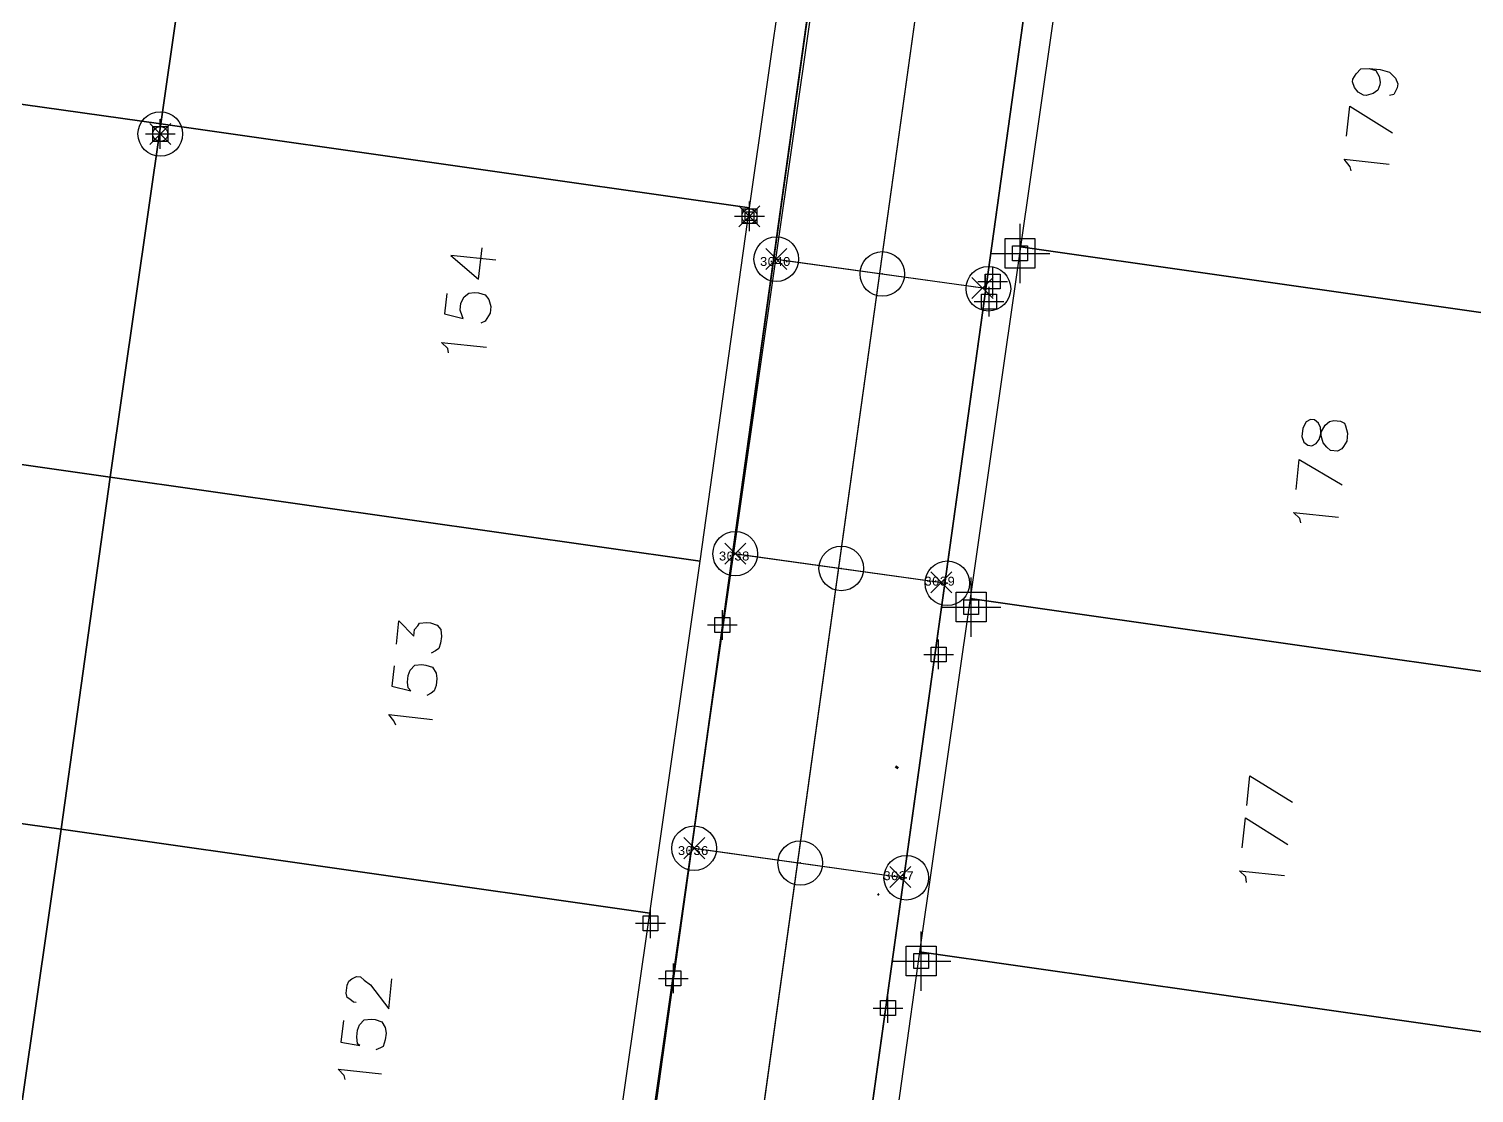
# Model space of a CAD drawing. Header units: metres. Extents: x 678 to 2349, y 417 to 1219.
# Drawn here: x 878.32 to 926.91, y 984.08 to 1019.87 of the extents above; entities that cross this region are included whole.
import ezdxf
from ezdxf.enums import TextEntityAlignment as Align

# ---------------------------------------------------------------- set-up
doc = ezdxf.new("R2010")
doc.units = ezdxf.units.M
doc.header["$PDMODE"] = 32
doc.header["$PDSIZE"] = 1.5
doc.linetypes.add('DASHED', pattern=[0.75, 0.5, -0.25])
for name, color, linetype in [('C-ANNO-MATC-TEXT', 150, 'Continuous'), ('drenaje sanitario', 189, 'Continuous'), ('linea 1', 1, 'Continuous'), ('LOTE 243', 1, 'Continuous'), ('puntos nov 7', 50, 'Continuous'), ('PUNTOS V', 4, 'Continuous'), ('V-NODE', 1, 'Continuous')]:
    doc.layers.add(name, color=color, linetype=linetype)
doc.layers.add('PDF2_area escolar', color=7, linetype='Continuous', true_color=0x989898)
doc.layers.add('PDF_Geometry', color=7, linetype='Continuous', true_color=0x797979)
doc.styles.add('MONOTXT4', font='monotxt4.shx')

# ---------------------------------------------------------------- blocks, each defined once
blk = doc.blocks.new('*U270')
at = {"color": 0, "linetype": 'ByBlock', "lineweight": -2, "transparency": 16777216}
for p, q in [((0, -1), (0, 1)), ((-1, 0), (1, 0))]:
    blk.add_line(p, q, dxfattribs=at)
blk.add_circle((0, 0), 0.5, dxfattribs=at)
blk = doc.blocks.new('*U276', base_point=(902.546, 1013.571, 999.158))
at = {"layer": 'V-NODE', "color": 50, "lineweight": -2, "xscale": 0.5, "yscale": 0.5, "zscale": 0.5}
blk.add_blockref('*U270', (902.546, 1013.571, 999.158), dxfattribs=at)
blk = doc.blocks.new('*U2456')
at = {"color": 0, "linetype": 'ByBlock', "lineweight": -2, "transparency": 16777216}
for p, q in [((0, -1), (0, 1)), ((-1, 0), (1, 0))]:
    blk.add_line(p, q, dxfattribs=at)
blk.add_lwpolyline([(-0.5, -0.5), (-0.5, 0.5), (0.5, 0.5), (0.5, -0.5)], close=True, dxfattribs=at)
blk = doc.blocks.new('*U2486', base_point=(908.318, 988.523, 1000.231))
at = {"layer": 'V-NODE', "color": 10, "lineweight": -2}
blk.add_blockref('*U2456', (908.318, 988.523, 1000.231), dxfattribs=at)
blk = doc.blocks.new('*U2489', base_point=(908.319, 988.523, 1000.233))
at = {"layer": 'V-NODE', "color": 10, "lineweight": -2}
blk.add_blockref('*U2456', (908.319, 988.523, 1000.233), dxfattribs=at)
blk = doc.blocks.new('*U2492', base_point=(909.999, 1000.426, 999.633))
at = {"layer": 'V-NODE', "color": 10, "lineweight": -2}
blk.add_blockref('*U2456', (909.999, 1000.426, 999.633), dxfattribs=at)
blk = doc.blocks.new('*U2495', base_point=(911.641, 1012.32, 999.228))
at = {"layer": 'V-NODE', "color": 10, "lineweight": -2}
blk.add_blockref('*U2456', (911.641, 1012.32, 999.228), dxfattribs=at)
blk = doc.blocks.new('*U2558')
at = {"color": 0, "linetype": 'ByBlock', "lineweight": -2, "transparency": 16777216}
for p, q in [((0, -1), (0, 1)), ((-1, 0), (1, 0))]:
    blk.add_line(p, q, dxfattribs=at)
blk.add_lwpolyline([(-0.5, -0.5), (-0.5, 0.5), (0.5, 0.5), (0.5, -0.5)], close=True, dxfattribs=at)
blk = doc.blocks.new('*U2804', base_point=(908.318, 988.523, 1000.231))
at = {"layer": 'V-NODE', "color": 130, "lineweight": -2, "xscale": 0.5, "yscale": 0.5, "zscale": 0.5}
blk.add_blockref('*U2558', (908.318, 988.523, 1000.231), dxfattribs=at)
blk = doc.blocks.new('*U2807', base_point=(899.217, 989.794, 1000.054))
at = {"layer": 'V-NODE', "color": 130, "lineweight": -2, "xscale": 0.5, "yscale": 0.5, "zscale": 0.5}
blk.add_blockref('*U2558', (899.217, 989.794, 1000.054), dxfattribs=at)
blk = doc.blocks.new('*U2810', base_point=(908.319, 988.523, 1000.233))
at = {"layer": 'V-NODE', "color": 130, "lineweight": -2, "xscale": 0.5, "yscale": 0.5, "zscale": 0.5}
blk.add_blockref('*U2558', (908.319, 988.523, 1000.233), dxfattribs=at)
blk = doc.blocks.new('*U2813', base_point=(909.999, 1000.426, 999.633))
at = {"layer": 'V-NODE', "color": 130, "lineweight": -2, "xscale": 0.5, "yscale": 0.5, "zscale": 0.5}
blk.add_blockref('*U2558', (909.999, 1000.426, 999.633), dxfattribs=at)
blk = doc.blocks.new('*U2816', base_point=(911.641, 1012.32, 999.228))
at = {"layer": 'V-NODE', "color": 130, "lineweight": -2, "xscale": 0.5, "yscale": 0.5, "zscale": 0.5}
blk.add_blockref('*U2558', (911.641, 1012.32, 999.228), dxfattribs=at)
blk = doc.blocks.new('*U273', base_point=(882.736, 1016.336, 999.038))
at = {"layer": 'V-NODE', "color": 50, "lineweight": -2, "xscale": 0.5, "yscale": 0.5, "zscale": 0.5}
blk.add_blockref('*U270', (882.736, 1016.336, 999.038), dxfattribs=at)
blk = doc.blocks.new('base')
at = {"layer": 'PDF_Geometry', "lineweight": 25, "extrusion": (-0.000787417, 0.063364, 0.99799), "elevation": 0.026}
for points in [[(-314.355, -197.288), (-299.601, -195.681), (-292.744, -194.188), (-282.663, -192.111), (-274.476, -190.361), (-258.037, -185.154), (-248.029, -180.61), (-240.539, -177.71), (-228.643, -174.042), (-222.733, -172.714), (-217.384, -171.04), (-209.935, -169.248), (-202.16, -164.759), (-196.196, -160.284), (-195.073, -159.817), (-178.095, -157.457), (-154.298, -156.614), (-136.667, -154.611), (-124.436, -153.164), (-118.066, -151.474), (-100.79, -146.646), (-80.955, -140.967), (-73.385, -139.328), (-61.694, -135.822), (-40.504, -131.604), (-37.727, -130.872), (-17.661, -129.441), (1.311, -127.461), (21.092, -124.929), (41.006, -122.83), (47.376, -123.458), (63.592, -123.186), (81.402, -124.312), (85.639, -96.072), (88.705, -66.393), (92.811, -40.781), (97.16, -22.386), (100.596, -1.562), (102.483, 8.32), (109.691, 37.361), (117.528, 76.62), (126.217, 115.638), (131.513, 149.592), (134.682, 173.973), (136.916, 195.591), (139.956, 229.678), (141.558, 250.676), (142.614, 271.37), (143.252, 283.21), (147.066, 312.938), (152.58, 355.631), (153.554, 396.042), (150.869, 418.02), (151.777, 438.639), (150.959, 458.028), (151.777, 438.639), (150.869, 418.02), (153.554, 396.042), (152.58, 355.631), (147.066, 312.938), (143.252, 283.21), (142.614, 271.37), (141.558, 250.676), (139.956, 229.678), (136.916, 195.591), (134.682, 173.973), (131.513, 149.592), (126.217, 115.638), (117.528, 76.62), (109.691, 37.361), (102.483, 8.32), (100.596, -1.562), (97.16, -22.386), (92.811, -40.781), (88.705, -66.393), (85.639, -96.072), (81.402, -124.312), (63.592, -123.186), (47.376, -123.458), (41.006, -122.83), (21.092, -124.929), (1.311, -127.461), (-17.661, -129.441), (-37.727, -130.872), (-40.504, -131.604), (-61.694, -135.822), (-73.385, -139.328), (-80.955, -140.967), (-100.79, -146.646), (-118.066, -151.474), (-124.436, -153.164), (-136.667, -154.611), (-154.298, -156.614), (-178.095, -157.457), (-195.073, -159.817), (-196.196, -160.284), (-202.16, -164.759), (-209.935, -169.248), (-217.384, -171.04), (-222.733, -172.714), (-228.643, -174.042), (-240.539, -177.71), (-248.029, -180.61), (-258.037, -185.154), (-274.476, -190.361), (-282.663, -192.111), (-292.744, -194.188), (-299.601, -195.681), (-314.355, -197.288), (-312.178, -178.446), (-309.146, -157.898), (-306.876, -132.899), (-305.823, -118.002), (-298.643, -78.802), (-291.055, -45.077), (-282.252, -15.116), (-275.645, 10.473), (-270.319, 33.898), (-263.825, 63.164), (-258.15, 86.408), (-284.424, 123.888)], [(-11.71, 51.199), (-13.594, 49.803), (-24.492, -20.249), (-23.096, -22.133), (15.367, -28.112), (17.206, -26.71), (28.103, 43.341), (26.707, 45.225)], [(-40.666, -1.7), (-40.889, -1.627), (-41.004, -1.427), (-41.028, -1.239), (-41.017, -1.147), (-40.949, -0.97), (-40.796, -0.85), (-40.556, -0.786), (-40.465, -0.797), (-40.293, -0.91), (-40.172, -1.064), (-40.103, -1.258), (-40.114, -1.349), (-40.227, -1.521), (-40.386, -1.687), (-40.666, -1.7), (-41.032, -1.656), (-41.346, -1.572), (-41.553, -1.361), (-41.622, -1.167), (-41.606, -1.03), (-41.487, -0.813), (-41.344, -0.783)], [(-39.882, 0.571), (-40.004, -0.435), (-41.424, 0.478)], [(-40.019, 1.746), (-39.99, 1.604), (-39.789, 1.348), (-41.297, 1.529)], [(-11.228, 4.399), (-9.719, 4.217), (-10.642, 5.024), (-10.769, 3.972)], [(-9.565, 5.497), (-9.483, 6.182), (-10.111, 6.351), (-10.077, 6.254), (-10.007, 6.06), (-10.035, 5.832), (-10.154, 5.614), (-10.308, 5.493), (-10.496, 5.47), (-10.633, 5.486), (-10.856, 5.559), (-10.977, 5.713), (-11.041, 5.953), (-11.013, 6.181), (-10.9, 6.353), (-10.843, 6.439), (-10.695, 6.514)], [(-9.603, 7.495), (-9.573, 7.353), (-9.367, 7.142), (-10.875, 7.324)], [(-38.034, 12.451), (-38.155, 11.445), (-39.581, 12.313)], [(-38.176, 13.581), (-38.147, 13.438), (-37.94, 13.228), (-39.449, 13.41)], [(-7.728, 17.285), (-7.821, 16.508), (-8.315, 17.032), (-8.342, 16.803), (-8.45, 16.677), (-8.507, 16.591), (-8.741, 16.573), (-8.878, 16.589), (-9.101, 16.663), (-9.222, 16.816), (-9.24, 17.05), (-9.212, 17.279), (-9.145, 17.456), (-9.042, 17.536), (-8.894, 17.611)], [(-7.639, 18.017), (-7.557, 18.702), (-8.186, 18.871), (-8.105, 18.768), (-8.082, 18.58), (-8.109, 18.352), (-8.177, 18.174), (-8.336, 18.008), (-8.57, 17.99), (-8.707, 18.006), (-8.93, 18.079), (-9.045, 18.279), (-9.069, 18.467), (-9.042, 18.696), (-8.974, 18.873), (-8.871, 18.953), (-8.723, 19.028)], [(-7.677, 20.015), (-7.602, 19.867), (-7.441, 19.662), (-8.904, 19.838)], [(-36.242, 23.086), (-36.364, 22.08), (-37.784, 22.993)], [(-36.072, 24.503), (-36.193, 23.497), (-37.613, 24.41)], [(-36.208, 25.678), (-36.185, 25.49), (-35.978, 25.28), (-37.486, 25.461)], [(-6.228, 29.347), (-6.137, 29.336), (-6.011, 29.228), (-5.925, 29.171), (-5.895, 29.028), (-5.928, 28.754), (-5.991, 28.622), (-6.093, 28.542), (-6.241, 28.467), (-6.378, 28.484), (-6.505, 28.592), (-6.717, 28.756), (-7.314, 29.57), (-7.435, 28.565)], [(-5.785, 29.942), (-5.697, 30.674), (-6.332, 30.797), (-6.246, 30.74), (-6.228, 30.506), (-6.255, 30.277), (-6.323, 30.1), (-6.482, 29.934), (-6.716, 29.916), (-6.853, 29.932), (-7.076, 30.005), (-7.191, 30.205), (-7.215, 30.393), (-7.187, 30.621), (-7.114, 30.845), (-7.017, 30.879), (-6.869, 30.954)], [(-5.823, 31.941), (-5.794, 31.798), (-5.587, 31.588), (-7.05, 31.764)]]:
    blk.add_lwpolyline(points, dxfattribs=at)
for points in [[(-0.02, -0.337), (-1.863, -12.171), (17.891, -15.247), (19.74, -3.367)], [(-19.774, 2.739), (-21.618, -9.096), (-1.863, -12.171), (-0.02, -0.337)], [(-48.632, 7.236), (-50.481, -4.644), (-30.726, -7.72), (-28.877, 4.16)], [(1.829, 11.543), (-0.02, -0.337), (19.74, -3.367), (21.583, 8.468)], [(-17.972, 14.624), (-19.774, 2.739), (-0.02, -0.337), (1.829, 11.543)], [(-46.789, 19.07), (-48.632, 7.236), (-28.877, 4.16), (-27.034, 15.995)], [(3.626, 23.383), (1.829, 11.543), (21.583, 8.468), (23.432, 20.348)], [(-38.249, 10.668), (-38.318, 10.862), (-38.444, 10.97), (-38.581, 10.986), (-38.729, 10.912), (-38.837, 10.785), (-38.916, 10.517), (-39.035, 10.299), (-39.189, 10.179), (-39.331, 10.149), (-39.56, 10.177), (-39.691, 10.239), (-39.726, 10.336), (-39.79, 10.576), (-39.757, 10.85), (-39.643, 11.022), (-39.587, 11.108), (-39.439, 11.183), (-39.21, 11.155), (-39.084, 11.047), (-38.963, 10.893), (-38.899, 10.654), (-38.887, 10.374), (-38.812, 10.226), (-38.686, 10.118), (-38.549, 10.102), (-38.401, 10.176), (-38.282, 10.394)], [(-16.128, 26.459), (-17.972, 14.624), (1.829, 11.543), (3.626, 23.383)], [(-44.986, 30.956), (-46.789, 19.07), (-27.034, 15.995), (-25.186, 27.875)], [(5.475, 35.263), (3.626, 23.383), (23.432, 20.348), (25.275, 32.182)], [(-14.28, 38.339), (-16.128, 26.459), (3.626, 23.383), (5.475, 35.263)], [(-43.143, 42.79), (-44.986, 30.956), (-25.186, 27.875), (-23.388, 39.714)], [(-62.897, 45.866), (-64.746, 33.986), (-44.986, 30.956), (-43.143, 42.79)]]:
    blk.add_lwpolyline(points, close=True, dxfattribs=at)
at = {"layer": 'PDF_Geometry', "color": 30, "lineweight": 50, "true_color": 0xf26621, "extrusion": (-0.000787417, 0.063364, 0.99799), "elevation": 0.026}
for points in [[(-24.541, 21.676), (-24.455, 21.619)], [(-23.841, 25.95), (-23.801, 25.899)]]:
    blk.add_lwpolyline(points, dxfattribs=at)
at = {"layer": 'puntos nov 7'}
blk.add_blockref('*U273', (0, 0), dxfattribs=at)
blk = doc.blocks.new('*U3341')
at = {"color": 0, "linetype": 'ByBlock', "lineweight": -2, "transparency": 16777216}
for p, q in [((0, -1), (0, 1)), ((-1, 0), (1, 0))]:
    blk.add_line(p, q, dxfattribs=at)
blk.add_circle((0, 0), 0.5, dxfattribs=at)
blk = doc.blocks.new('*U3344', base_point=(882.736, 1016.336, 999.038))
at = {"layer": 'V-NODE', "color": 90, "lineweight": -2, "xscale": 0.5, "yscale": 0.5, "zscale": 0.5}
blk.add_blockref('*U3341', (882.736, 1016.336, 999.038), dxfattribs=at)
blk = doc.blocks.new('*U3815')
at = {"color": 0, "linetype": 'ByBlock', "lineweight": -2, "transparency": 16777216}
for p, q in [((-0.707, -0.707), (0.707, 0.707)), ((-0.707, 0.707), (0.707, -0.707))]:
    blk.add_line(p, q, dxfattribs=at)
blk = doc.blocks.new('*U3845', base_point=(900.69, 992.32, 999.216))
at = {"layer": 'V-NODE', "lineweight": -2, "xscale": 0.5, "yscale": 0.5, "zscale": 0.5}
blk.add_blockref('*U3815', (900.69, 992.32, 999.216), dxfattribs=at)
blk = doc.blocks.new('*U3848', base_point=(907.62, 991.35, 999.216))
at = {"layer": 'V-NODE', "lineweight": -2, "xscale": 0.5, "yscale": 0.5, "zscale": 0.5}
blk.add_blockref('*U3815', (907.62, 991.35, 999.216), dxfattribs=at)
blk = doc.blocks.new('*U3851', base_point=(902.07, 1002.22, 998.693))
at = {"layer": 'V-NODE', "lineweight": -2, "xscale": 0.5, "yscale": 0.5, "zscale": 0.5}
blk.add_blockref('*U3815', (902.07, 1002.22, 998.693), dxfattribs=at)
blk = doc.blocks.new('*U3854', base_point=(909, 1001.26, 998.693))
at = {"layer": 'V-NODE', "lineweight": -2, "xscale": 0.5, "yscale": 0.5, "zscale": 0.5}
blk.add_blockref('*U3815', (909, 1001.26, 998.693), dxfattribs=at)
blk = doc.blocks.new('*U3857', base_point=(903.45, 1012.13, 998.17))
at = {"layer": 'V-NODE', "lineweight": -2, "xscale": 0.5, "yscale": 0.5, "zscale": 0.5}
blk.add_blockref('*U3815', (903.45, 1012.13, 998.17), dxfattribs=at)
blk = doc.blocks.new('*U3860', base_point=(910.38, 1011.16, 998.17))
at = {"layer": 'V-NODE', "lineweight": -2, "xscale": 0.5, "yscale": 0.5, "zscale": 0.5}
blk.add_blockref('*U3815', (910.38, 1011.16, 998.17), dxfattribs=at)
blk = doc.blocks.new('*U4337')
at = {"color": 0, "linetype": 'ByBlock', "lineweight": -2, "transparency": 16777216}
for p, q in [((-1, 0), (1, 0)), ((0, -1), (0, 1))]:
    blk.add_line(p, q, dxfattribs=at)
blk.add_lwpolyline([(-0.5, -0.5), (-0.5, 0.5), (0.5, 0.5), (0.5, -0.5)], close=True, dxfattribs=at)
blk = doc.blocks.new('*U4340', base_point=(902.546, 1013.571, 999.158))
at = {"layer": 'V-NODE', "lineweight": -2, "xscale": 0.3, "yscale": 0.3, "zscale": 0.3}
blk.add_blockref('*U4337', (902.546, 1013.571, 999.158), dxfattribs=at)
blk = doc.blocks.new('*U4869')
at = {"color": 0, "linetype": 'ByBlock', "lineweight": -2, "transparency": 16777216}
for p, q in [((-0.707, -0.707), (0.707, 0.707)), ((-0.707, 0.707), (0.707, -0.707))]:
    blk.add_line(p, q, dxfattribs=at)
blk = doc.blocks.new('*U4870', base_point=(902.545, 1013.571, 999.16))
at = {"layer": 'V-NODE', "lineweight": -2, "xscale": 0.5, "yscale": 0.5, "zscale": 0.5}
blk.add_blockref('*U4869', (902.545, 1013.571, 999.16), dxfattribs=at)
blk = doc.blocks.new('*U4871', base_point=(882.736, 1016.336, 999.04))
at = {"layer": 'V-NODE', "lineweight": -2, "xscale": 0.5, "yscale": 0.5, "zscale": 0.5}
blk.add_blockref('*U4869', (882.736, 1016.336, 999.04), dxfattribs=at)
blk = doc.blocks.new('*U4907')
at = {"color": 0, "linetype": 'ByBlock', "lineweight": -2, "transparency": 16777216}
for p, q in [((0, -1), (0, 1)), ((-1, 0), (1, 0))]:
    blk.add_line(p, q, dxfattribs=at)
blk.add_lwpolyline([(-0.5, -0.5), (-0.5, 0.5), (0.5, 0.5), (0.5, -0.5)], close=True, dxfattribs=at)

msp = doc.modelspace()

# ---------------------------------------------------------------- linework, layer by layer
for points, elevation in [([(866.99453, 1043.75415), (865.12675, 1042.30332), (855.39624, 972.28221), (856.798, 970.416), (895.35637, 965.06729), (896.98164, 966.31803), (906.7622, 1036.57971), (905.34372, 1038.41207)], 995.067), ([(955.34805, 1028.81279), (955.49186, 1029.84198), (954.17384, 1031.61), (915.74333, 1036.9634), (913.88549, 1035.53215), (904.13155, 965.44792), (905.43605, 963.68208), (943.89089, 958.3634), (945.68979, 959.71935)], 1001.429)]:
    msp.add_lwpolyline(points, close=True, dxfattribs=dict(elevation=elevation))
for points, elevation in [([(904.38005, 967.24463), (913.88558, 1035.53063), (906.75527, 1036.52993), (897.24881, 968.23732), (904.38005, 967.24463)], 1010.921), ([(904.38005, 967.24463), (897.24881, 968.23732), (906.75506, 1036.52845), (913.88579, 1035.5321), (904.38005, 967.24463)], 1001.631), ([(900.81443, 967.74097), (910.32043, 1036.03028)], 1010.921)]:
    msp.add_lwpolyline(points, dxfattribs=dict(elevation=elevation))
at = {"layer": 'drenaje sanitario', "color": 2}
msp.add_point((882.736, 1016.336, 999.038), dxfattribs=at)
at = {"layer": 'linea 1', "elevation": 997.205}
for points in [[(903.46008, 1012.1249), (910.39305, 1011.15855)], [(902.07957, 1002.22065), (909.01255, 1001.2543)], [(900.69907, 992.3164), (907.63205, 991.35005)]]:
    msp.add_lwpolyline(points, dxfattribs=at)
at = {"layer": 'PUNTOS V', "color": 1}
for points, elevation in [([(880.99061, 825.33033), (910.54652, 1037.65447)], 1010.921), ([(877.00719, 822.82532), (906.7622, 1036.57971)], 1010.921), ([(886.19302, 836.59243), (913.88579, 1035.5321)], 1010.921), ([(903.3471, 1012.14057), (910.47819, 1011.14676)], 997.205), ([(901.96681, 1002.23629), (909.09789, 1001.24248)], 997.205), ([(900.58651, 992.33201), (907.7176, 991.3382)], 997.205)]:
    msp.add_lwpolyline(points, dxfattribs=dict(at, elevation=elevation))
for p in [(903.44615, 1012.12677, 997.205), (907.01169, 1011.62986, 997.205), (910.57723, 1011.13296, 997.205), (902.06585, 1002.22249, 997.205), (905.63139, 1001.72558, 997.205), (909.19693, 1001.22867, 995.204), (900.68556, 992.31821, 997.205), (904.2511, 991.8213, 997.205), (907.81664, 991.32439, 995.204)]:
    msp.add_point(p, dxfattribs=at)

# ---------------------------------------------------------------- block references
at = {"layer": 'C-ANNO-MATC-TEXT', "lineweight": -2, "xscale": 0.5, "yscale": 0.5, "zscale": 0.5}
for p in [(882.736, 1016.336, 999.038), (902.545, 1013.571, 999.158), (902.545, 1013.571, 999.17), (910.724, 1011.375, 997.125), (910.726, 1011.375, 997.125), (910.601, 1010.699, 997.023), (901.636, 999.825, 998.967), (908.904, 998.834, 998.875), (899.989, 987.941, 999.469), (907.202, 986.943, 999.482)]:
    msp.add_blockref('*U4907', p, dxfattribs=at)
at = {"layer": 'C-ANNO-MATC-TEXT', "color": 1, "lineweight": -2, "xscale": 0.5, "yscale": 0.5, "zscale": 0.5}
msp.add_blockref('*U4907', (882.736, 1016.336, 999.038), dxfattribs=at)
at = {"layer": 'PDF2_area escolar'}
msp.add_blockref('base', (882.736, 1016.336, 999.038), dxfattribs=at)
at = {"layer": 'puntos nov 7'}
msp.add_blockref('*U276', (902.546, 1013.571, 999.158), dxfattribs=at)
at = {"layer": 'V-NODE'}
for name, p in [('*U3344', (882.736, 1016.336, 999.038)), ('*U4871', (882.736, 1016.336, 999.038)), ('*U4870', (902.545, 1013.571, 999.158)), ('*U4340', (902.546, 1013.571, 999.158)), ('*U2495', (911.641, 1012.32, 999.228)), ('*U2816', (911.641, 1012.32, 999.228)), ('*U3857', (903.45, 1012.13, 998.17)), ('*U3860', (910.38, 1011.16, 998.17)), ('*U3851', (902.07, 1002.22, 998.693)), ('*U3854', (909, 1001.26, 998.693)), ('*U2492', (909.999, 1000.426, 999.633)), ('*U2813', (909.999, 1000.426, 999.633)), ('*U3845', (900.69, 992.32, 999.216)), ('*U3848', (907.62, 991.35, 999.216)), ('*U2807', (899.217, 989.794, 1000.054)), ('*U2486', (908.318, 988.523, 1000.231)), ('*U2489', (908.319, 988.523, 1000.233)), ('*U2804', (908.318, 988.523, 1000.231)), ('*U2810', (908.319, 988.523, 1000.233))]:
    msp.add_blockref(name, p, dxfattribs=at)

# ---------------------------------------------------------------- texts
at = {"layer": 'LOTE 243', "color": 1, "linetype": 'DASHED', "style": 'MONOTXT4'}
for s, p in [('3040', (902.89069, 1012.19811, 1004.05956)), ('3038', (901.51039, 1002.29383, 1004.05956)), ('3039', (908.41875, 1001.44823, 1004.05956)), ('3036', (900.1301, 992.38955, 1004.05956)), ('3037', (907.03846, 991.54394, 1004.05956))]:
    msp.add_text(s, height=0.3, dxfattribs=at).set_placement(p, align=Align.TOP_LEFT)

doc.saveas('drawing.dxf')
